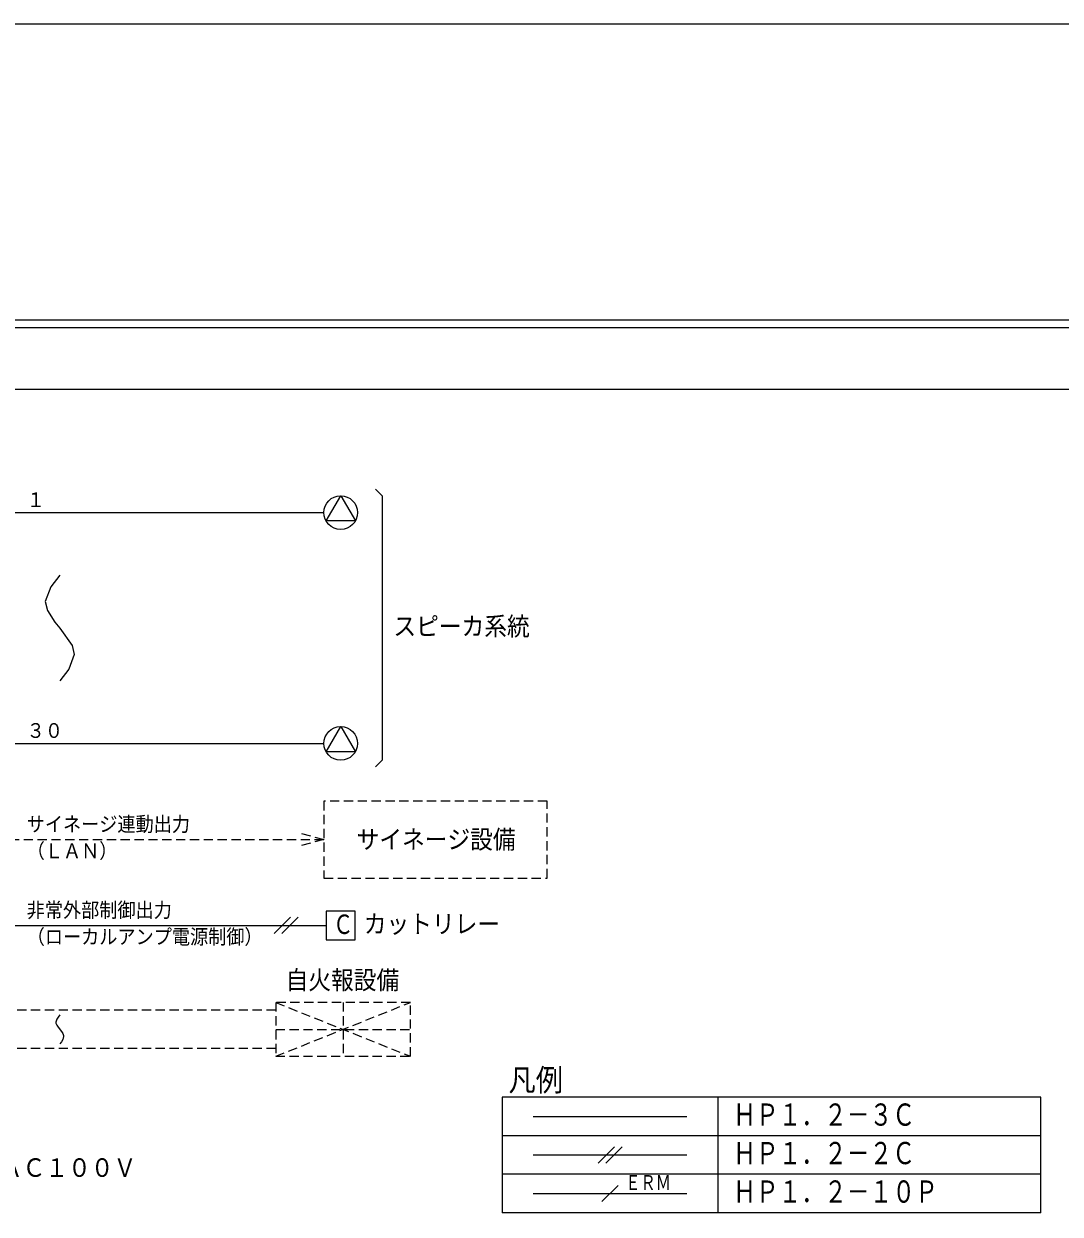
# Model space of a CAD drawing. Units: millimetres on the paper. Extents: x -401 to 401, y -280 to 280.
# Drawn here: x -266.2 to -131.5, y 124.8 to 279.5 of the extents above; entities that cross this region are included whole.
import ezdxf
from ezdxf.enums import TextEntityAlignment as Align

# ---------------------------------------------------------------- set-up
doc = ezdxf.new("R2010")
doc.units = ezdxf.units.MM
doc.linetypes.add('DASHED1', pattern=[1.8, 1.2, -0.6])
for name, color, linetype, lineweight in [('0-0_HOJO', 134, 'Continuous', 9), ('0-2_SYSTEM', 7, 'Continuous', 9), ('0-3_WAKU-M', 7, 'Continuous', 9), ('0-9_0', 7, 'Continuous', 9)]:
    doc.layers.add(name, color=color, linetype=linetype, lineweight=lineweight)
doc.styles.add('ＭＳ ゴシック', font='')
doc.styles.get('ＭＳ ゴシック').set_extended_font_data('MS Gothic')

# ---------------------------------------------------------------- blocks, each defined once
blk = doc.blocks.new('TMS1_B05')
at = {"layer": '0-9_0'}
for p, q in [((-1.561, -1.061), (0.561, 1.061)), ((-0.561, -1.061), (1.561, 1.061))]:
    blk.add_line(p, q, dxfattribs=at)
blk = doc.blocks.new('TMS1_O01')
at = {"layer": '0-9_0'}
blk.add_lwpolyline([(-1.5, -1.5), (1.5, -1.5), (1.5, 1.5), (-1.5, 1.5)], close=True, dxfattribs=at)
at = {"layer": '0-9_0', "style": 'ＭＳ ゴシック', "width": 0.75}
blk.add_text('Ｃ', height=2.02, dxfattribs=at).set_placement((-0.776, -1.4892), align=Align.BOTTOM_LEFT)
blk = doc.blocks.new('TMS1_A10')
at = {"layer": '0-9_0'}
blk.add_lwpolyline([(-1.5206, -0.8663), (0, 1.75), (1.5206, -0.8663)], close=True, dxfattribs=at)
blk.add_circle((0, 0), 1.75, dxfattribs=at)

msp = doc.modelspace()

# ---------------------------------------------------------------- linework, layer by layer
at = {"layer": '0-0_HOJO'}
msp.add_line((-400.584, 279.547), (400.606, 279.547), dxfattribs=at)
at = {"layer": '0-2_SYSTEM'}
for p, q in [((-219.607, 218.205), (-220.448, 219.045)), ((-219.607, 218.205), (-219.607, 183.83)), ((-267.989, 216.017), (-227.177, 216.017)), ((-267.989, 186.017), (-227.177, 186.017)), ((-219.607, 183.83), (-220.448, 182.989)), ((-267.989, 162.351), (-226.864, 162.351)), ((-175.989, 140.017), (-175.989, 125.017)), ((-133.989, 125.017), (-133.989, 140.017)), ((-199.989, 137.517), (-179.989, 137.517)), ((-133.989, 135.017), (-203.989, 135.017)), ((-191.55, 131.466), (-189.428, 133.587)), ((-190.55, 131.466), (-188.428, 133.587)), ((-199.989, 132.527), (-179.989, 132.527)), ((-133.989, 130.017), (-203.989, 130.017)), ((-191.05, 126.457), (-188.928, 128.578)), ((-199.989, 127.517), (-179.989, 127.517)), ((-133.989, 125.017), (-203.989, 125.017))]:
    msp.add_line(p, q, dxfattribs=at)
at = {"layer": '0-2_SYSTEM', "linetype": 'DASHED1'}
for p, q in [((-198.177, 178.517), (-227.177, 178.517)), ((-198.177, 168.517), (-198.177, 178.517)), ((-267.989, 173.517), (-227.177, 173.517)), ((-230.074, 174.294), (-227.177, 173.517)), ((-227.177, 173.517), (-230.074, 172.741)), ((-233.441, 145.351), (-215.941, 152.351)), ((-233.441, 152.351), (-215.941, 145.351)), ((-224.691, 152.351), (-224.691, 145.351)), ((-233.441, 151.351), (-267.989, 151.351)), ((-233.441, 148.851), (-215.941, 148.851)), ((-233.441, 146.351), (-267.989, 146.351))]:
    msp.add_line(p, q, dxfattribs=at)
at = {"layer": '0-2_SYSTEM'}
for points in [[(-261.506, 207.892), (-262.674, 206.364), (-263.381, 204.455), (-263.104, 203.309), (-262.121, 201.781), (-261.506, 201.017), (-259.909, 198.726), (-259.631, 197.58), (-260.339, 195.67), (-261.506, 194.142)], [(-261.506, 150.721), (-261.719, 150.453), (-261.896, 150.186), (-262.016, 149.786), (-262.001, 149.652), (-261.896, 149.385), (-261.719, 149.118), (-261.294, 148.583), (-261.117, 148.316), (-261.011, 148.049), (-260.996, 147.916), (-261.117, 147.515), (-261.294, 147.248), (-261.506, 146.981)], [(-133.989, 140.017), (-203.989, 140.017), (-203.989, 125.017)]]:
    msp.add_lwpolyline(points, dxfattribs=at)
at = {"layer": '0-2_SYSTEM', "linetype": 'DASHED1'}
msp.add_lwpolyline([(-227.177, 178.517), (-227.177, 168.517), (-198.177, 168.517)], dxfattribs=at)
msp.add_lwpolyline([(-233.441, 152.351), (-233.441, 145.351), (-215.941, 145.351), (-215.941, 152.351)], close=True, dxfattribs=at)
at = {"layer": '0-3_WAKU-M', "color": 3}
msp.add_line((387.011, 240.017), (-386.989, 240.017), dxfattribs=at)
at = {"layer": '0-3_WAKU-M'}
msp.add_line((387.011, 232.017), (-386.989, 232.017), dxfattribs=at)
at = {"layer": '0-3_WAKU-M', "color": 3}
msp.add_lwpolyline([(388.011, 241.017), (-387.989, 241.017), (-387.989, -240.983), (388.011, -240.983)], dxfattribs=at)

# ---------------------------------------------------------------- block references
at = {"layer": '0-2_SYSTEM', "xscale": 1.25, "yscale": 1.25}
for name, p in [('TMS1_A10', (-224.989, 216.017)), ('TMS1_A10', (-224.989, 186.017)), ('TMS1_O01', (-224.989, 162.351))]:
    msp.add_blockref(name, p, dxfattribs=at)
at = {"layer": '0-2_SYSTEM'}
msp.add_blockref('TMS1_B05', (-232.086, 162.351), dxfattribs=at)

# ---------------------------------------------------------------- texts
at = {"layer": '0-2_SYSTEM', "style": 'ＭＳ ゴシック'}
for s, height, width, p in [('１', 1.921, 0.9, (-265.795, 216.156)), ('スピーカ系統', 2.405, 0.9, (-218.142, 199.325)), ('３０', 1.921, 0.9, (-265.795, 186.156)), ('サイネージ連動出力', 1.921, 0.9, (-265.795, 173.993)), ('サイネージ設備', 2.405, 0.9, (-222.927, 171.617)), ('（ＬＡＮ）', 1.921, 0.9, (-265.795, 170.522)), ('非常外部制御出力', 1.921, 0.9, (-265.795, 162.826)), ('カットリレー', 2.405, 0.9, (-221.989, 160.638)), ('（ローカルアンプ電源制御）', 1.921, 0.9, (-265.795, 159.355)), ('自火報設備', 2.405, 0.9, (-232.153, 153.341)), ('凡例', 2.889, 0.9, (-203.189, 139.962)), ('ＨＰ１．２－３Ｃ', 2.889, 0.75, (-173.989, 135.462)), ('ＨＰ１．２－２Ｃ', 2.889, 0.75, (-173.989, 130.462)), ('常用ＡＣ１００Ｖ', 2.405, 0.9, (-275.18, 128.962)), ('ＥＲＭ', 1.924, 0.75, (-187.989, 127.414)), ('ＨＰ１．２－１０Ｐ', 2.889, 0.75, (-173.989, 125.462))]:
    msp.add_text(s, height=height, dxfattribs=dict(at, width=width)).set_placement(p, align=Align.BOTTOM_LEFT)

doc.saveas('drawing.dxf')
